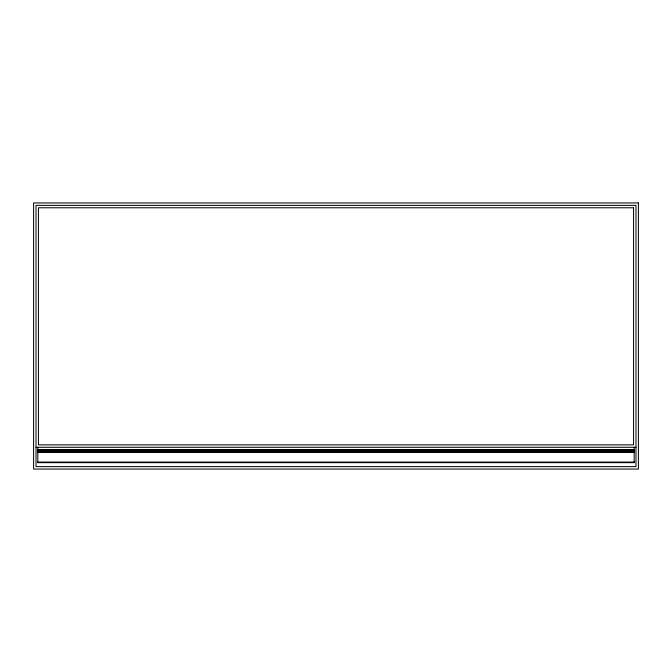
<?xml version="1.0" encoding="UTF-8"?>
<svg xmlns="http://www.w3.org/2000/svg" width="672" height="672" viewBox="0 0 672 672"><rect width="100%" height="100%" fill="white"/><g stroke="black" fill="none" stroke-linecap="round" stroke-linejoin="round"><path stroke-width="1.01" d="M36.019 447.283L36.019 466.637L635.981 466.637L635.981 205.363L36.019 205.363L36.019 447.283L635.981 447.283M37.825 462.697L37.825 447.283M634.175 462.697L634.175 447.283M37.825 450.61L37.825 449.938L634.175 449.938L634.175 452.348L37.825 452.348L37.825 450.61L634.175 450.61M37.825 450.047L634.175 450.047M37.825 450.282L634.175 450.282M37.825 450.92L634.175 450.912M37.825 451.256L634.175 451.248M37.825 451.693L634.175 451.685M37.825 452.063L634.175 452.054M638.4 202.944L33.6 202.944L33.6 469.056L638.4 469.056L638.4 202.944M633.562 207.782L38.438 207.782L38.438 444.864L633.562 444.864L633.562 207.782M634.175 462.084L37.825 462.084L37.825 462.655L634.175 462.647L634.175 462.084"/></g></svg>
